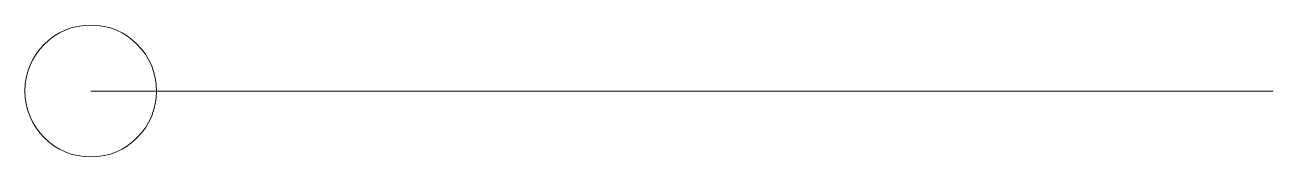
# Model space of a CAD drawing. Header units: millimetres. Extents: x -0.17 to 3, y -0.17 to 0.17.
import ezdxf

# ---------------------------------------------------------------- set-up
doc = ezdxf.new("R2010")
doc.units = ezdxf.units.MM
doc.layers.get('0').update_dxf_attribs({"linetype": 'CONTINUOUS', "lineweight": 0, "plot": 0})

msp = doc.modelspace()

# ---------------------------------------------------------------- linework, layer by layer
msp.add_lwpolyline([(0, 0), (0, 0), (0.25, 0), (3, 0)])
msp.add_circle((0, 0), 0.167)

doc.saveas('drawing.dxf')
